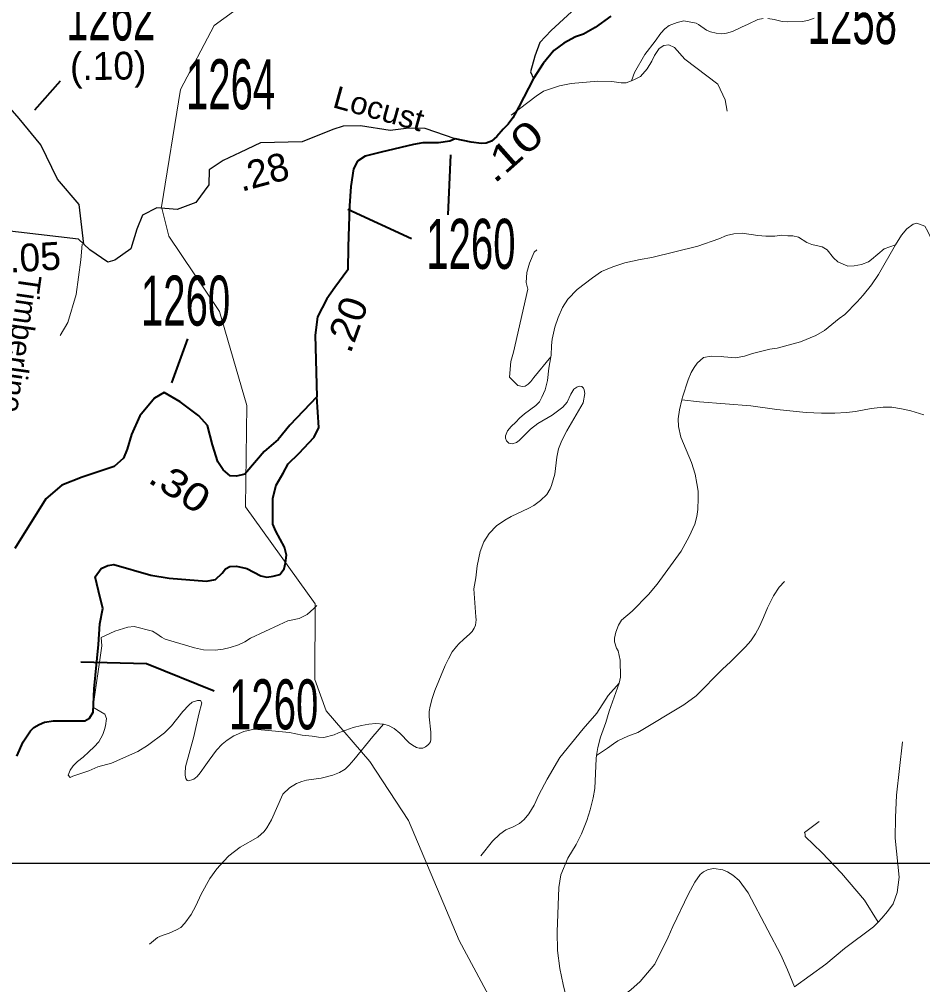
# Model space of a CAD drawing. Extents: x 224414 to 270732, y 178042 to 233939.
# Drawn here: x 239874 to 240686, y 201444 to 202312 of the extents above; entities that cross this region are included whole.
import ezdxf
from ezdxf.enums import TextEntityAlignment as Align

# ---------------------------------------------------------------- set-up
doc = ezdxf.new("R2010")
doc.units = 0
doc.header["$LTSCALE"] = 10
doc.linetypes.add('DASH_DOUBLE_DOT', pattern=[9.2, 5, -1.2, 0.3, -1.2, 0.3, -1.2])
for name, color, linetype, lineweight in [('11', 7, 'Continuous', 40), ('17', 7, 'Continuous', 40), ('32', 7, 'Continuous', 25), ('35', 7, 'Continuous', 13), ('59', 7, 'DASH_DOUBLE_DOT', 13), ('63', 7, 'Continuous', 25), ('8', 7, 'Continuous', 25)]:
    doc.layers.add(name, color=color, linetype=linetype, lineweight=lineweight)

msp = doc.modelspace()

# ---------------------------------------------------------------- linework, layer by layer
at = {"layer": '11'}
for p, q in [((239910.83, 202256.63), (239887.6, 202230.64)), ((240259.77, 202136.31), (240262.04, 202190.28)), ((240226.62, 202114.96), (240169.36, 202141.15)), ((240025.36, 202025.04), (240010.98, 201985.53))]:
    msp.add_line(p, q, dxfattribs=at)
msp.add_lwpolyline([(240049.15, 201708.12), (239988.52, 201732.67), (239929.47, 201734.27)], dxfattribs=at)
at = {"layer": '32'}
for points in [[(240463.12, 202437.56), (240457.74, 202441.05), (240440, 202459.93), (240427.32, 202469.68), (240414.51, 202475.6), (240404.69, 202465.78), (240394.87, 202444.26), (240389.59, 202432.18), (240389.59, 202418.96), (240394.12, 202403.86), (240396.2, 202393.47), (240400.73, 202369.31), (240401.48, 202357.22), (240400.35, 202349.29), (240385.24, 202332.68), (240352.21, 202302.28), (240342, 202291.33), (240337.49, 202279.14), (240333.74, 202265.07), (240336.56, 202259.07)], [(239931.96, 202110.13), (239927.77, 202145.8), (239908.3, 202168.45), (239893.37, 202199.26), (239873.91, 202223.17), (239854.89, 202244.47), (239840.41, 202262.59), (239812.8, 202279.13)], [(240265.92, 202204.67), (240238.93, 202213.93), (240224.2, 202214.3), (240207.59, 202212.41), (240180.78, 202216.57), (240165.3, 202216.19), (240156.06, 202213.26), (240128.44, 202201.93), (240090.87, 202201.03), (240072.76, 202192.42), (240057.37, 202185.17), (240044.7, 202177.01), (240044.39, 202163.47), (240032.62, 202147.61), (240015.87, 202141.27), (239997.76, 202142.62), (239984.63, 202136.28), (239979.65, 202123.59), (239974.22, 202105.92), (239959.76, 202095.76), (239953.73, 202093.83), (239937.55, 202105.02), (239931.96, 202110.13)], [(239931.96, 202110.13), (239927.14, 202114.53), (239854.98, 202122.94)]]:
    msp.add_lwpolyline(points, dxfattribs=at)
at = {"layer": '32', "lineweight": 40}
for points in [[(240405.82, 202315.12), (240391.85, 202304.93), (240381.28, 202298.88), (240374.26, 202296.4), (240363.76, 202290.77), (240354.85, 202284.16), (240345, 202272.57), (240336.56, 202259.07)], [(240336.56, 202259.07), (240323.15, 202233.57), (240317.86, 202223.75), (240313.76, 202217.99), (240309.07, 202213.48), (240303.45, 202206.92), (240298.57, 202202.79), (240293.79, 202200.92), (240289.71, 202200.52), (240280.27, 202201.65), (240265.92, 202204.67)], [(240265.92, 202204.67), (240261.05, 202202.6), (240250.92, 202201.29), (240236.85, 202201.1), (240228.6, 202199.79), (240199.34, 202192.85), (240185.08, 202189.1), (240178.23, 202184.78), (240174.48, 202177.84), (240172.04, 202161.9), (240170.96, 202144.45), (240169.83, 202107.82), (240169.45, 202087.05), (240157.74, 202071.19), (240150.57, 202061), (240142.26, 202044.76), (240140, 202028.15), (240141.7, 201972.83)], [(240141.7, 201972.83), (240117.36, 201947.3), (240106.77, 201934.5), (240094.29, 201923.66), (240087.16, 201915.6), (240076.84, 201903.4), (240073.28, 201902.28), (240068.96, 201901.53), (240063.52, 201901.9), (240057.3, 201907.32), (240052.39, 201914.49), (240047.86, 201929.6), (240043.33, 201946.97), (240035.4, 201955.65), (240018.6, 201968.3), (240004.25, 201976.61), (239995.57, 201971.7), (239982.35, 201955.84), (239974.8, 201938.85), (239971.02, 201925.63), (239967.62, 201917.7), (239959.32, 201910.15), (239930.43, 201900.52), (239912.31, 201893.35), (239897.96, 201881.26), (239869.86, 201836.45)], [(239871.71, 201649.61), (239877.57, 201662.64), (239883.99, 201672.45), (239886.91, 201675.67), (239891.92, 201678.12), (239896.67, 201680.36), (239904.75, 201681.52), (239923.26, 201681.52), (239932.78, 201681.49), (239937.09, 201683.93), (239940.47, 201689.18), (239940.65, 201696.31), (239941.19, 201710.4), (239945.16, 201750.24), (239946.29, 201768.74), (239948.96, 201782.56), (239945.35, 201798.38), (239942.33, 201810.84), (239947.61, 201818.39), (239953.69, 201821.24), (239958.94, 201822.17), (239992.42, 201812.47), (240008.72, 201809.75), (240042.23, 201807.17), (240050.3, 201808.67), (240056.3, 201814.3), (240059.3, 201818.24), (240063.24, 201820.3), (240069.2, 201820.66), (240078.64, 201818.39), (240091.1, 201811.97), (240096.54, 201810.74), (240102.35, 201811.67), (240108.17, 201812.99), (240112.11, 201818.05), (240113.42, 201823.49), (240114.17, 201830.43), (240112.62, 201837.65), (240104.7, 201852.01), (240102.07, 201858.38), (240102.07, 201868.14), (240101.98, 201881.83), (240104.98, 201893.28), (240111.36, 201904.16), (240115.86, 201912.6), (240125.52, 201921.79), (240139.21, 201936.42), (240143.34, 201945.24), (240141.7, 201972.83)]]:
    msp.add_lwpolyline(points, dxfattribs=at)
at = {"layer": '35'}
for points in [[(240424.53, 202257.03), (240427.23, 202264.41), (240436.53, 202280.47), (240445.97, 202292.56), (240450.92, 202299.83), (240454.52, 202303.75), (240458.36, 202306.62), (240465.73, 202309.27), (240471.48, 202310.8), (240482.61, 202308.78), (240484.84, 202307.44), (240491.89, 202302.56), (240495.48, 202301.05), (240500.84, 202299.67), (240505.81, 202299.12), (240510.05, 202299.67), (240515.47, 202301.19), (240523.5, 202305.27), (240529.55, 202307.75), (240538.28, 202311.97), (240542.91, 202312.88)], [(240547.23, 202313.03), (240552.84, 202312.08), (240560.03, 202310.39), (240564.91, 202310), (240577.95, 202310.25), (240583.08, 202311.09), (240588.84, 202313.12)], [(240424.53, 202257.03), (240427.73, 202258.31), (240432.55, 202260.95), (240438.61, 202267.61), (240442.98, 202274.72), (240445.16, 202279.81), (240449.33, 202285.92), (240453.48, 202288.64), (240458.06, 202289.36), (240463.19, 202286.81), (240472.59, 202276.47), (240502.22, 202254.06), (240508.92, 202239.73), (240510.59, 202229.69)], [(240316.28, 202225.91), (240338.75, 202243.09), (240345.48, 202247.66), (240359.81, 202252.48), (240370.22, 202254.56), (240394.3, 202256.73), (240407, 202256.39), (240415.25, 202255.27), (240419.75, 202255.11), (240424.53, 202257.03)], [(240706.38, 202094.95), (240701.91, 202097.44), (240693.17, 202117.03), (240690.92, 202121.52), (240688.36, 202126.39), (240681.17, 202129.09), (240677.72, 202128.02), (240672.28, 202123.98), (240667.47, 202118.31), (240661.88, 202109.59)], [(240661.88, 202109.59), (240651.88, 202105.91), (240640.53, 202096.16), (240637.64, 202094.23), (240631.39, 202091.69), (240624.94, 202090.53), (240619.23, 202090.39), (240610.06, 202094.14), (240606.36, 202097.83), (240600.52, 202105.02), (240596.14, 202107.77), (240586.84, 202109.69), (240582.36, 202111.52), (240574.86, 202116.23), (240569.56, 202117.52), (240565.16, 202117.44), (240559.41, 202118.06), (240553.58, 202117.28), (240545.33, 202117.12), (240538.03, 202117.77), (240524.05, 202119.84), (240516.45, 202119.44), (240510.05, 202117.91), (240503.08, 202114.81), (240484.3, 202108.31), (240442.69, 202098.16), (240432.36, 202096.31), (240418.45, 202093.44), (240407.78, 202089.66), (240397.58, 202085.44), (240389.42, 202079.84), (240375.81, 202069.44), (240367.41, 202060.66), (240362.38, 202053.28), (240358.45, 202044), (240355.5, 202035.34), (240353.08, 202024.7), (240352.61, 202019.05), (240352.39, 202010.08), (240352.14, 202008.64)], [(239930.39, 202110.08), (239929.41, 202096.06), (239925.17, 202064.94), (239917.59, 202039.77), (239910.84, 202028)], [(240661.88, 202109.59), (240646.75, 202082.8), (240640.34, 202073.61), (240632.86, 202064.16), (240627.55, 202058.23), (240616.36, 202046.72), (240611.39, 202043.22), (240598.11, 202032.47), (240590.36, 202028), (240576.53, 202022.39), (240555.66, 202016.72), (240548.84, 202015.69), (240533.5, 202011.84), (240526.2, 202009.3), (240518.05, 202008.02), (240507.64, 202008.8), (240505.25, 202009.19), (240496.22, 202009.34), (240489.17, 202008.31), (240483.56, 202003.14), (240480.86, 201999.19), (240478.3, 201994.81), (240475.64, 201988.06), (240470.45, 201972.47), (240469.89, 201969.98)], [(240352.14, 202008.64), (240336.77, 201990.14), (240334.06, 201986.48), (240331.72, 201984.09), (240329, 201982.47), (240326.44, 201982.16), (240322.28, 201982.89), (240314.92, 201990.39), (240315.97, 202004.56), (240318.31, 202012.89), (240331.28, 202069.5), (240329.84, 202075.62), (240330.27, 202084.58), (240332.7, 202093.12), (240337.03, 202103.03), (240339.44, 202104.94)], [(240352.14, 202008.64), (240350.12, 201998.72), (240349.09, 201987.44), (240346.77, 201979.11), (240343.97, 201972.41), (240341.73, 201968.23), (240338.59, 201964.95), (240328.45, 201957.44), (240323.89, 201953.61), (240320.53, 201950), (240316.19, 201946.06), (240313.09, 201942.33), (240311.09, 201937.75), (240311.16, 201935.53), (240312.06, 201933.36), (240314.36, 201931.2), (240317.19, 201930.66), (240321.02, 201931.83), (240323.58, 201933.52), (240333.72, 201943.86), (240340.22, 201948.81), (240353.08, 201956.25), (240362.77, 201963.44), (240366.77, 201967.98), (240370.12, 201975.27), (240372.67, 201979.59), (240375.25, 201981.61), (240376.53, 201982.16), (240377.89, 201982.47), (240379.81, 201982.16), (240381.25, 201980.64), (240381.97, 201978.97), (240382.62, 201975.77), (240380.94, 201967.44), (240366.38, 201942.17), (240361.98, 201933.66), (240358.94, 201925.92), (240357.42, 201918.72), (240355.5, 201903.28), (240352.55, 201892.97), (240351.34, 201890.08), (240348.55, 201885.05), (240342.84, 201879.55), (240336.77, 201875.2), (240332.3, 201872.73), (240316.44, 201865.12), (240310.53, 201861.92), (240303.16, 201856.8), (240296.61, 201850.09), (240291.73, 201842.47), (240288.45, 201833.75), (240285.81, 201820.89), (240284.62, 201810), (240282.61, 201800.25), (240284.69, 201774.95), (240284.84, 201772.41), (240284.38, 201767.61), (240283.11, 201764.89), (240281.17, 201761.91), (240278.78, 201759.3), (240273.66, 201755.05), (240269.33, 201750.62), (240267.09, 201748.33), (240263.41, 201743.52), (240259.91, 201737.2), (240257.09, 201731.38), (240247.66, 201708.81), (240245.25, 201701.69), (240243.5, 201694.73), (240242.62, 201689.86), (240242.62, 201684.98), (240243.95, 201671.44), (240244.2, 201664.89), (240243.72, 201662.78), (240241.89, 201660.25), (240239.17, 201658), (240236.77, 201656.95), (240233.72, 201656.95), (240231.09, 201657.52), (240227.58, 201659.53), (240224.53, 201661.84), (240216.14, 201670.56), (240211.02, 201674.73), (240205.89, 201677.36), (240201.42, 201678.48)], [(240469.89, 201969.98), (240467.72, 201961.12), (240466.61, 201953.11), (240466.84, 201946.06), (240469, 201936.66), (240478.44, 201913.75), (240481.8, 201903.38), (240483.41, 201894.95), (240484.36, 201888), (240484.59, 201881.59), (240484.12, 201871.47), (240483.17, 201865.27), (240481.39, 201858.31), (240476.28, 201847.14), (240469.19, 201834.14), (240447.66, 201804.41), (240439.73, 201795.19), (240425.16, 201780.23), (240415.7, 201772), (240413, 201767.61), (240410.36, 201761.12), (240409.31, 201755.84), (240409.31, 201752.5), (240410.92, 201746.97), (240412.7, 201744.42), (240414.38, 201736), (240414.62, 201720.73), (240413.5, 201715.42)], [(240469.89, 201969.98), (240485.58, 201968.47), (240531.81, 201964.73), (240555.16, 201961.44), (240581.66, 201958.81), (240595.48, 201958.17), (240607.27, 201958.23), (240618.05, 201958.86), (240625.97, 201959.67), (240640.05, 201962.41), (240650.84, 201963.59), (240658.61, 201963.44), (240667.33, 201962.06), (240675.64, 201960.16), (240687.58, 201956.66)], [(240393.16, 201650.33), (240403.09, 201656.89), (240408.38, 201660.91), (240412.36, 201663.44), (240421.33, 201667.61), (240430.28, 201670.91), (240471.48, 201695.77), (240482.84, 201704.14), (240506.28, 201728.08), (240513.55, 201734.47), (240527.09, 201747.92), (240531.88, 201753.42), (240536.05, 201759.83), (240539.55, 201766.48), (240543.34, 201774.41), (240546.75, 201783.12), (240552.2, 201793.91), (240557.33, 201801.69), (240562.2, 201806.81)], [(239947.73, 201756.41), (239959.83, 201762.16), (239971.5, 201765.61), (239977.41, 201766.33), (239993.66, 201762), (239997.66, 201759.77), (240001.83, 201756.72), (240005.03, 201754.8), (240031.58, 201747.12), (240039.56, 201745.5), (240049.98, 201745.12), (240057.42, 201746), (240063.73, 201747.53), (240071.17, 201749.75), (240076.84, 201752.64), (240082.05, 201755.84), (240107.66, 201767.91), (240115.61, 201771.45), (240125.75, 201773.64), (240132.81, 201777.19), (240138.98, 201782.48), (240141.64, 201785.11)], [(239947.73, 201756.41), (239948.12, 201748.89), (239940.53, 201694.73), (239940.14, 201693.77)], [(240413.5, 201715.42), (240403.5, 201704.34), (240393.41, 201688.39), (240381.09, 201674.25), (240359.97, 201648.5), (240348.59, 201628.95), (240341.27, 201614.97), (240337.02, 201605.75), (240332.3, 201597.92), (240327.88, 201592.95), (240323.73, 201589.28), (240318.22, 201586.33), (240311.56, 201583.5), (240306.14, 201579.61), (240299.66, 201573.44), (240289.16, 201560.27)], [(240413.5, 201715.42), (240404.38, 201690.31), (240401.33, 201679.92), (240396.61, 201666.72), (240394.3, 201657.52), (240393.16, 201650.33)], [(240201.42, 201678.48), (240194.52, 201679.14), (240188.36, 201678.64), (240181.66, 201677.36), (240174.28, 201675.44), (240161.19, 201670.72), (240157.02, 201669.03), (240147.98, 201666.56), (240143.02, 201666.72), (240137.25, 201667.7), (240128.28, 201668.73), (240116.86, 201670.91), (240085.16, 201674.16), (240075.8, 201671.94), (240066.84, 201667.91), (240061.02, 201664.16), (240056.55, 201660.56), (240051.33, 201655.05), (240044.61, 201646.23), (240041.72, 201641.86), (240036.53, 201634.7), (240033.8, 201631.52), (240031.09, 201629.2), (240029.97, 201628.66), (240026.22, 201627.69), (240024.84, 201627.84), (240023.66, 201629.69), (240023.11, 201632.73), (240023.27, 201634.33), (240023.56, 201640.08), (240030.94, 201667.45), (240035.52, 201687.59), (240038.22, 201697.59), (240036.84, 201699.67), (240034.14, 201699.92), (240029.56, 201698.19), (240026.45, 201695.61), (240021.09, 201690.02), (240010.94, 201676.97), (240004.69, 201670.72), (239989.33, 201659.44), (239980.45, 201654), (239956.78, 201643.53), (239944.72, 201640.17), (239936.45, 201636.64), (239922.06, 201631.75), (239919.8, 201630.58), (239918.06, 201632.56), (239919.8, 201637.12), (239922.38, 201641.2), (239926.3, 201645.05), (239931.42, 201648.88), (239936.55, 201653.61), (239941.27, 201658.16), (239945.41, 201662.73), (239949.19, 201669.12), (239950.67, 201673.77), (239951.58, 201677.11), (239952.45, 201683.61), (239950.92, 201687.44), (239940.14, 201693.77)], [(240201.42, 201678.48), (240192.06, 201667.52), (240174.77, 201646.48), (240170.53, 201641.61), (240166.94, 201638.06), (240161.97, 201635.11), (240156.06, 201632.56), (240145.48, 201630.08), (240132.38, 201628.31), (240128.05, 201627.12), (240123.25, 201625.2), (240117, 201621.22), (240110.86, 201615.45), (240100.78, 201592.64), (240096.67, 201585.38), (240094.3, 201582.17), (240088.36, 201576.8), (240072.69, 201567.84), (240062.45, 201560.02), (240057.5, 201555.14), (240051.66, 201548.48), (240045.42, 201539.69), (240037.48, 201525.78), (240032.77, 201515.06), (240028.69, 201507.28), (240022.86, 201499.61), (240019.17, 201495.77), (240015.23, 201493.69), (240008.88, 201490.48), (240002.53, 201488.56), (239998.2, 201486.73), (239991.02, 201480.62)], [(240646.38, 201500.48), (240649.8, 201504.08), (240654.92, 201510.17), (240659.8, 201517.12), (240663.55, 201527.2), (240665.27, 201541.06), (240661.72, 201575.92), (240662.06, 201594.72), (240662.91, 201614.72), (240668.12, 201662.64)], [(240393.16, 201650.33), (240392.78, 201647.77), (240391.48, 201620.58), (240390.05, 201612.25), (240387.5, 201601.53), (240384.36, 201591.77), (240379.58, 201580), (240374.8, 201570.31), (240367.41, 201558.14), (240361.09, 201543.11), (240359.25, 201531.69), (240357.72, 201491.91), (240358.05, 201475.12), (240360.12, 201458.72), (240363.08, 201444.5), (240365.72, 201433.47), (240365.81, 201433.22)], [(240646.38, 201500.48), (240634.14, 201520.23), (240613.31, 201544.48), (240595.73, 201563.12), (240580.86, 201577.44), (240580.61, 201579.61), (240580.03, 201580.98), (240593.41, 201591.05)], [(240383.02, 201402.8), (240390.36, 201414.31), (240400.36, 201423.77), (240413.09, 201431.55), (240423.98, 201439.77), (240432.36, 201447.3), (240445.41, 201462.8), (240457.41, 201486.88), (240461.66, 201496.73), (240475.73, 201525.94), (240481.55, 201536.33), (240486.42, 201543.27), (240489.42, 201545.84), (240493.56, 201548), (240498.69, 201548.89), (240506.77, 201547.52), (240510.84, 201545.78), (240515.62, 201542.73), (240521.33, 201538.09), (240529.33, 201526.97), (240547.23, 201493.44), (240558.75, 201471.22), (240564.91, 201457.55), (240571, 201442.33)], [(240571, 201442.33), (240599.33, 201462.89), (240616.11, 201476.75), (240642.27, 201496.33), (240646.38, 201500.48)]]:
    msp.add_lwpolyline(points, dxfattribs=at)
at = {"layer": '59', "linetype": 'Continuous'}
for points in [[(240139.67, 201718.73), (240139.92, 201786.72), (240077.42, 201874), (240078.59, 201964.98), (240054.09, 202049.47), (240008.58, 202117.38), (240001.97, 202143.52), (240019.05, 202249.19), (240049.36, 202306.56), (240125.36, 202362.06), (240128.62, 202504), (240123.36, 202624.12), (240131.11, 202689.95), (240154.03, 202752.52), (240200.39, 202829.59), (240229.64, 202861.02), (240340.94, 202909.78), (240357.7, 202947.44)], [(240417.81, 201259.14), (240337.95, 201356.73), (240269.44, 201484.12), (240223.92, 201591.78), (240189.34, 201644.88), (240149.86, 201690.56), (240139.67, 201718.73)]]:
    msp.add_lwpolyline(points, dxfattribs=at)
at = {"layer": '63'}
msp.add_lwpolyline([(242920.93, 201553.31), (235443.94, 201553.31), (235443.94, 206203.73), (242920.93, 206203.73)], close=True, dxfattribs=at)

# ---------------------------------------------------------------- texts
at = {"layer": '11', "width": 1.05}
msp.add_text('Locust', height=20, rotation=344.496, dxfattribs=at).set_placement((240194.66, 202222.31), align=Align.CENTER)
at = {"layer": '11'}
msp.add_text('Timberline', height=20, rotation=261.875, dxfattribs=at).set_placement((239865.54, 202021.93), align=Align.CENTER)
at = {"layer": '17'}
for s, rotation, p in [('(.10)', 0.788, (239954.07, 202257.85)), ('.28', 15.138, (240096.24, 202163.15)), ('.05', 3.726, (239888.87, 202085.96))]:
    msp.add_text(s, height=25, rotation=rotation, dxfattribs=at).set_placement(p, align=Align.CENTER)
for s, rotation, width, p in [('.10', 41.603, 1.35, (240324.59, 202184.43)), ('.20', 70.079, 1.05, (240180.13, 202033.84)), ('.30', 326.929, 1.2, (240011.75, 201881.59))]:
    msp.add_text(s, height=25, rotation=rotation, dxfattribs=dict(at, width=width)).set_placement(p, align=Align.CENTER)
at = {"layer": '8', "width": 0.6}
for s, p in [('1262', (239956.25, 202293.21)), ('1258', (240623.14, 202289.94)), ('1264', (240063.99, 202231.36)), ('1260', (240280.12, 202087.84)), ('1260', (240023.5, 202036.82)), ('1260', (240102.76, 201673.83))]:
    msp.add_text(s, height=45, dxfattribs=at).set_placement(p, align=Align.CENTER)

doc.saveas('drawing.dxf')
